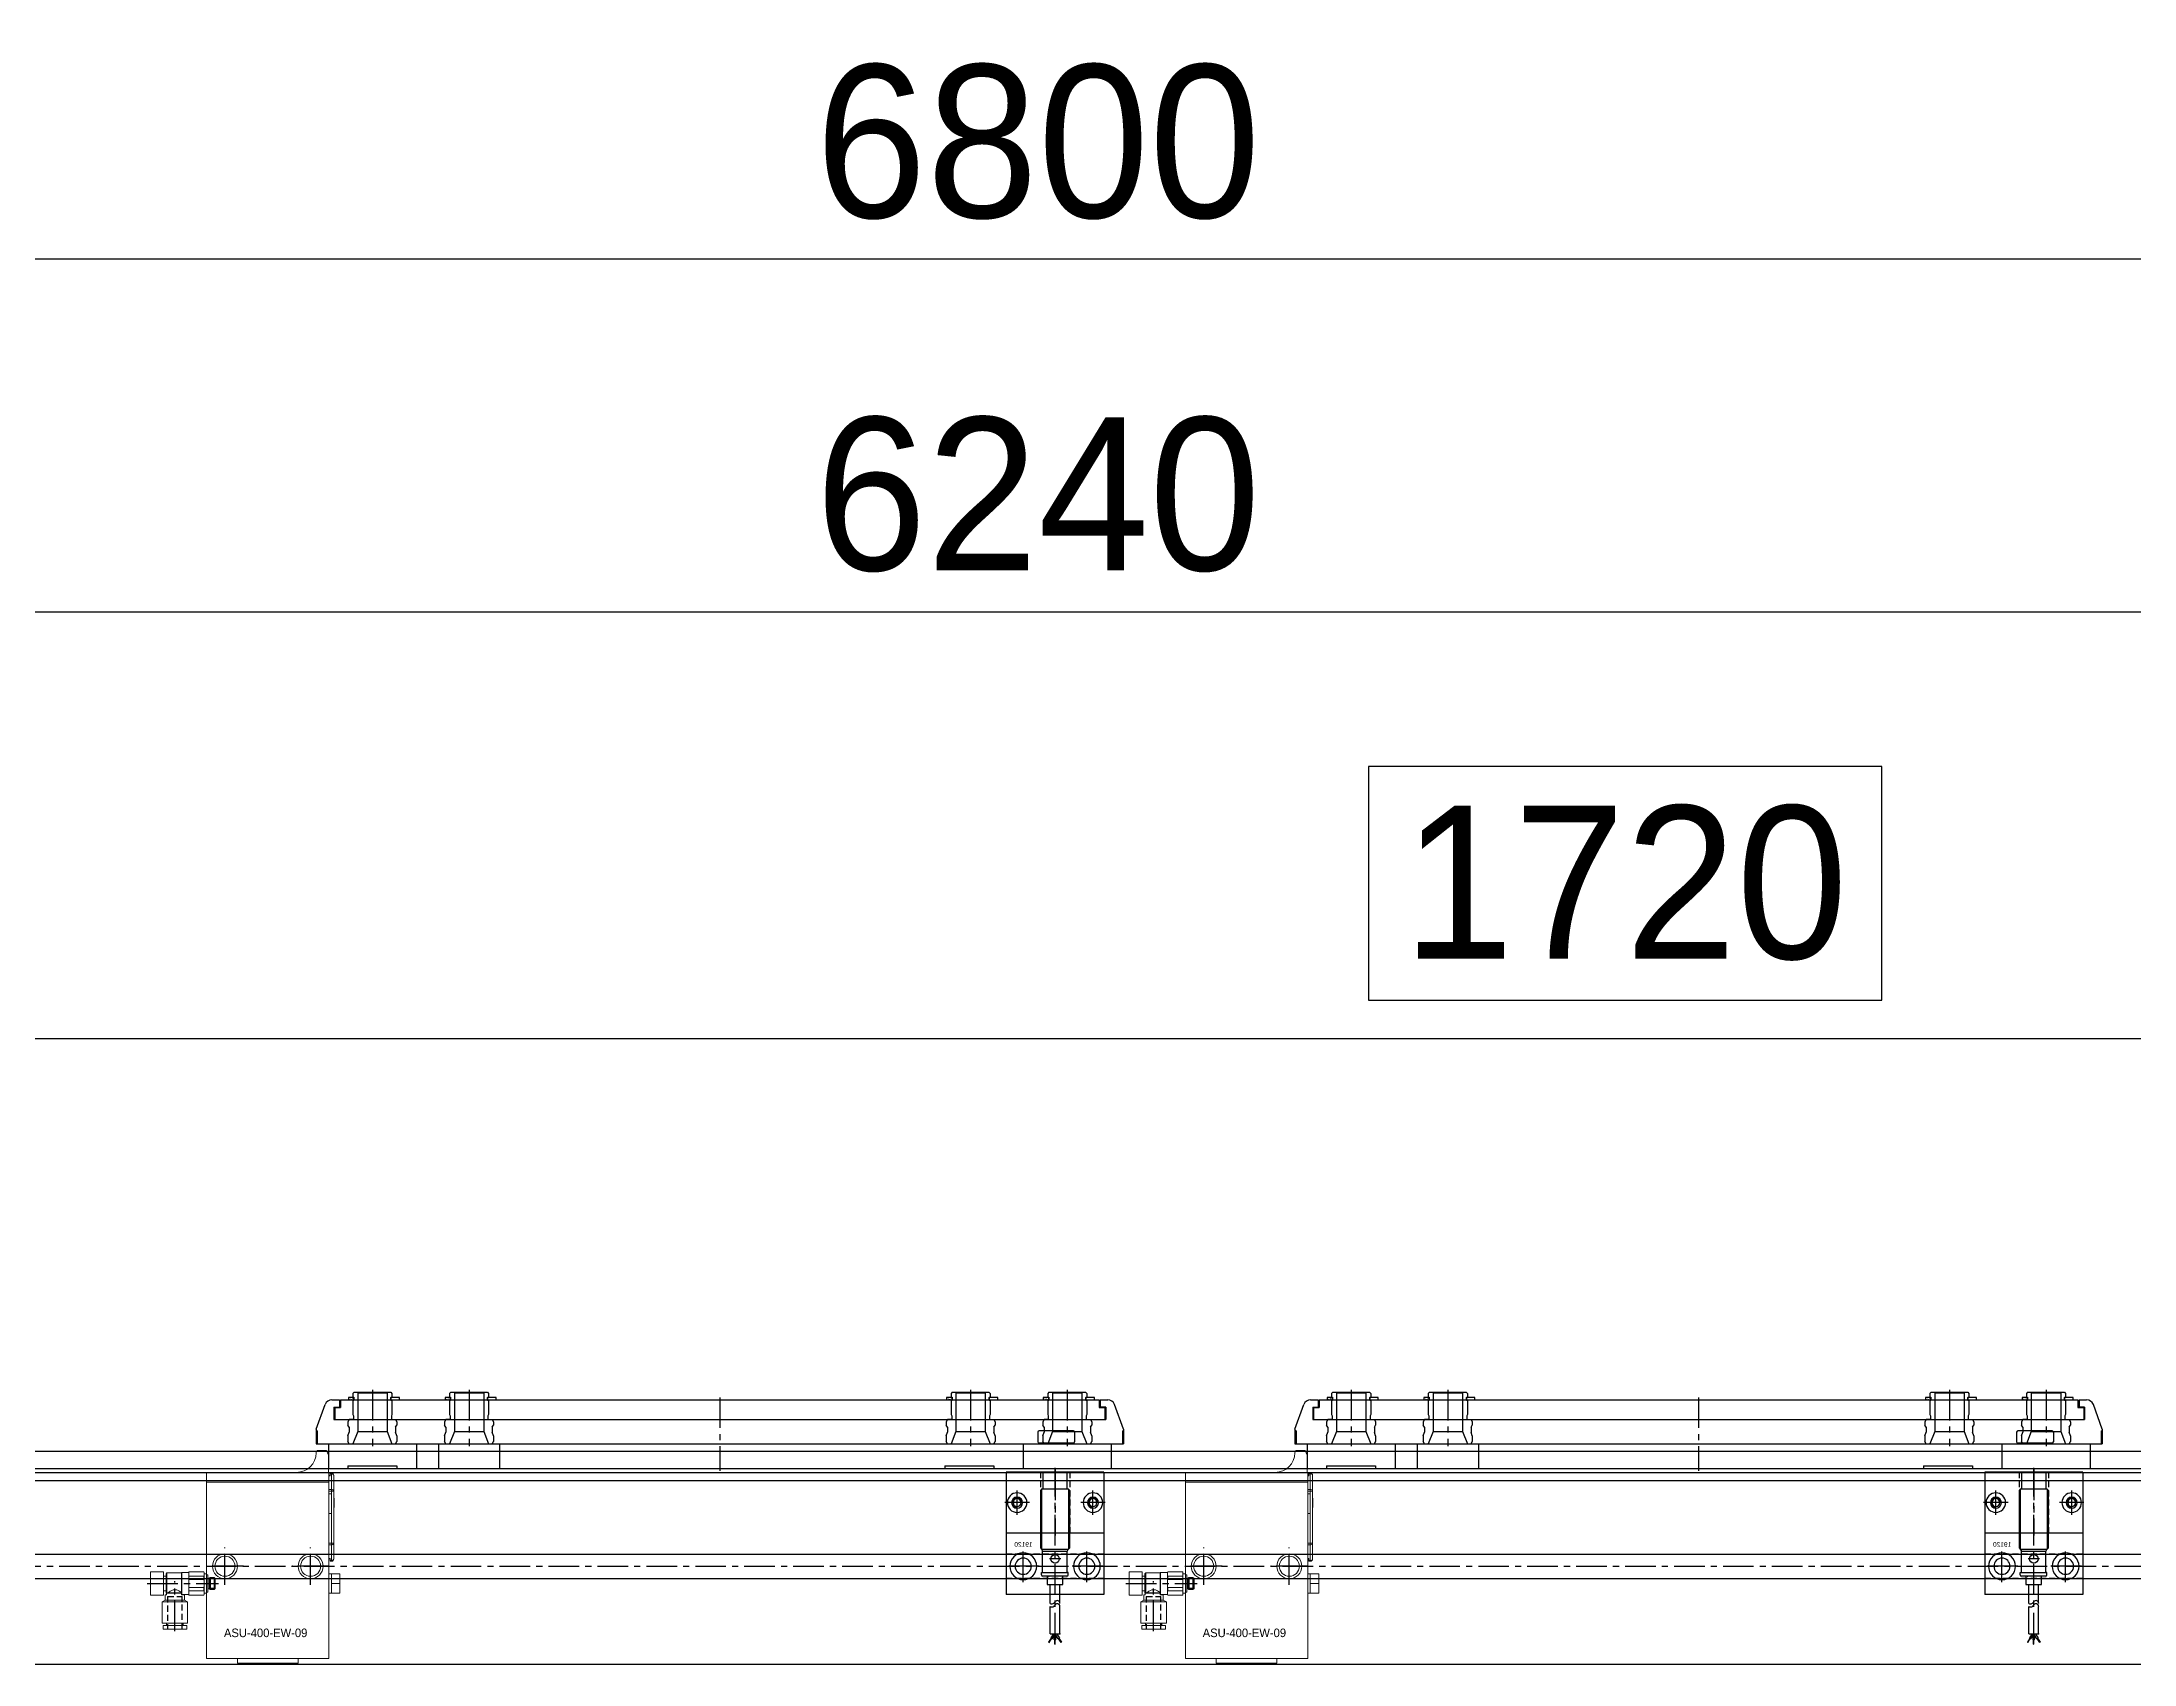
# Model space of a CAD drawing. Header units: inches. Extents: x 0 to 23821, y 0 to 11279.
# Drawn here: x 4430 to 5285, y 2670 to 3333 of the extents above; entities that cross this region are included whole.
import ezdxf
from ezdxf.enums import TextEntityAlignment as Align

# ---------------------------------------------------------------- set-up
doc = ezdxf.new("R2010")
doc.units = ezdxf.units.IN
doc.header["$LTSCALE"] = 10
doc.header["$MEASUREMENT"] = 0
doc.linetypes.add('CENTER', pattern=[2, 1.25, -0.25, 0.25, -0.25])
doc.linetypes.add('HIDDEN', pattern=[0.375, 0.25, -0.125])
doc.layers.get('Defpoints').update_dxf_attribs({"color": 8})
for name, color, linetype in [('11', 1, 'CENTER'), ('22', 2, 'HIDDEN'), ('44', 4, 'Continuous'), ('55', 5, 'Continuous'), ('99', 181, 'Continuous'), ('A', 8, 'Continuous'), ('B', 123, 'Continuous'), ('BOM-T', 4, 'Continuous'), ('G', 231, 'Continuous'), ('P', 142, 'Continuous'), ('T', 3, 'Continuous'), ('V', 1, 'Continuous')]:
    doc.layers.add(name, color=color, linetype=linetype)
doc.layers.add('88', color=35, linetype='Continuous', lineweight=5)
doc.styles.add('SCI', font='')
doc.styles.get("Standard").update_dxf_attribs({"font": 'arial.ttf'})
doc.styles.get('SCI').set_extended_font_data('Gulim')
doc.dimstyles.new('SCH', dxfattribs={"dimtxt": 2.5, "dimasz": 2, "dimexe": 1.25, "dimexo": 0.625, "dimtad": 1, "dimdec": 8, "dimtxsty": 'SCI', "dimcen": 2.5, "dimclrd": 4, "dimclre": 4, "dimclrt": 7, "dimadec": 8, "dimazin": 2, "dimtfac": 1, "dimtdec": 8, "dimtmove": 0, "dimatfit": 3, "dimfxl": 1, "dimarcsym": 0})
doc.dimstyles.new('ST', dxfattribs={"dimscale": 25, "dimtxt": 2.5, "dimasz": 2, "dimexe": 1.25, "dimexo": 0.625, "dimgap": -0.625, "dimtad": 1, "dimdec": 8, "dimtxsty": 'SCI', "dimcen": 1, "dimclrd": 256, "dimclre": 256, "dimclrt": 2, "dimadec": 8, "dimazin": 2, "dimtfac": 1, "dimtdec": 8, "dimtmove": 0, "dimatfit": 3, "dimfxl": 1, "dimarcsym": 0})

# ---------------------------------------------------------------- blocks, each defined once
blk = doc.blocks.new('A$C3796e1ea')
for p, q in [((280, -12), (6520, -12)), ((280, -87), (6520, -87))]:
    blk.add_line(p, q)
at = {"layer": '11'}
blk.add_line((280, -47), (6520, -47), dxfattribs=at)
at = {"layer": 'A'}
for p, q in [((280, -42), (6520, -42)), ((280, -52), (6520, -52))]:
    blk.add_line(p, q, dxfattribs=at)
at = {"layer": 'B'}
blk.add_line((280, -7), (6520, -7), dxfattribs=at)
at = {"layer": 'G'}
for p, q in [((280, 0), (6520, 0)), ((280, -8.7), (6520, -8.7))]:
    blk.add_line(p, q, dxfattribs=at)
blk = doc.blocks.new('A$C76d6ba3e')
for p, q in [((-5.5, 0), (-6, -0.5)), ((5.5, 0), (-5.5, 0)), ((5.5, 0), (-5.5, 0)), ((5.5, 0), (-5.5, 0)), ((5, 7), (-5, 7)), ((-5, 7), (-5, 0)), ((5, 0), (5, 7)), ((5.5, 0), (6, -0.5)), ((-6, -0.5), (-6, -24)), ((6, -24), (6, -0.5)), ((-6, -24), (-5.5, -24.5)), ((-5.52, -24.5), (-5.07, -25.28)), ((-5.5, -24.5), (5.5, -24.5)), ((-5.07, -34), (-5.07, -25.28)), ((-5.07, -34), (-5.07, -25.28)), ((-5.07, -25.28), (4.93, -25.28)), ((5.38, -24.5), (4.93, -25.28)), ((4.93, -34), (4.93, -25.28)), ((6, -24), (5.5, -24.5)), ((-5.52, -34), (4.93, -34)), ((-5.52, -35), (-5.52, -34)), ((2.34, -28.5), (-2.33, -28.5)), ((5.38, -34), (4.93, -34)), ((5.38, -35), (5.38, -34)), ((4.88, -35.5), (-5.02, -35.5)), ((-3.27, -35.5), (-3.27, -39)), ((-3.27, -39), (3.12, -39)), ((-2, -46.69), (-2, -39)), ((2, -46.69), (2, -39)), ((3.12, -39), (3.12, -35.5)), ((-2, -59.17), (-2, -47.98)), ((2, -59.17), (2, -47.98)), ((-2, -59.17), (2, -59.17)), ((-0.6, -59.17), (-1.76, -60.81)), ((-1.24, -61.14), (-0.31, -59.69)), ((-0.31, -61.52), (-0.31, -59.17)), ((0, -59.21), (-0.02, -59.17)), ((0, -59.21), (-0.02, -59.17)), ((0.31, -61.52), (0.31, -59.17)), ((1.24, -61.14), (0.31, -59.69)), ((0.6, -59.17), (1.76, -60.81)), ((-1.59, -60.92), (-2.63, -62.49)), ((-2.63, -62.49), (-2.47, -62.59)), ((-2.47, -62.59), (-1.42, -61.02)), ((-1.76, -60.81), (-1.24, -61.14)), ((0.31, -61.52), (-0.31, -61.52)), ((-0.1, -63.39), (-0.1, -61.52)), ((-0.1, -63.39), (0.09, -63.39)), ((0.09, -63.39), (0.09, -61.52)), ((1.76, -60.81), (1.24, -61.14)), ((2.47, -62.59), (1.42, -61.02)), ((1.59, -60.92), (2.63, -62.49)), ((2.63, -62.49), (2.47, -62.59))]:
    blk.add_line(p, q)
blk.add_circle((0, -28.5), 1.75)
for centre, radius, start, end in [((-5.02, -35), 0.5, 180, 270), ((4.88, -35), 0.5, 270, 0), ((-1.33, -45.45), 1.41, 241.67088, 340.04737), ((-1.33, -46.74), 1.41, 241.67088, 340.04737), ((0.85, -46.71), 1.16, 1.12277, 137.29634), ((0.85, -48), 1.16, 1.12277, 137.29634)]:
    blk.add_arc(centre, radius, start, end)
for p in [(-2.55, -35.5), (2, -59.17)]:
    blk.add_point(p)
at = {"layer": '11'}
blk.add_line((0, -63.05), (0, 8.72), dxfattribs=at)
at = {"layer": 'T'}
for p, q in [((-5.6, -0.1), (-5.6, -24.4)), ((5.6, -24.4), (5.6, -0.1))]:
    blk.add_line(p, q, dxfattribs=at)
blk = doc.blocks.new('A$Ccec72fd8')
at = {"linetype": 'Continuous'}
for p, q in [((-20, 0), (20, 0)), ((-20, 0), (-20, -50)), ((20, 0), (20, -50)), ((-20, -25), (20, -25)), ((-20, -50), (20, -50))]:
    blk.add_line(p, q, dxfattribs=at)
for centre, radius in [((-15.5, -12.5), 4), ((15.5, -12.5), 4), ((-15.5, -12.5), 2.25), ((-15.5, -12.5), 1.62), ((15.5, -12.5), 2.25), ((15.5, -12.5), 1.62)]:
    blk.add_circle(centre, radius)
for centre, radius in [((-13, -38.5), 5.5), ((13, -38.5), 5.5), ((-13, -38.5), 3.3), ((13, -38.5), 3.3)]:
    blk.add_circle(centre, radius, dxfattribs=at)
at = {"layer": '11'}
for p, q in [((0, 1), (0, -26)), ((-15.5, -17.5), (-15.5, -7.5)), ((15.5, -17.5), (15.5, -7.5)), ((-20.5, -12.5), (-10.5, -12.5)), ((10.5, -12.5), (20.5, -12.5)), ((-13, -45), (-13, -32)), ((13, -45), (13, -32)), ((-19.5, -38.5), (-6.5, -38.5)), ((6.5, -38.5), (19.5, -38.5))]:
    blk.add_line(p, q, dxfattribs=at)
at = {"layer": '22'}
for p, q in [((-5.98, 0), (-5.98, -25)), ((5.98, 0), (5.98, -25)), ((-20, -33.5), (20, -33.5)), ((-20, -43.5), (20, -43.5))]:
    blk.add_line(p, q, dxfattribs=at)
at = {"layer": 'T'}
for centre in [(-15.5, -12.5), (15.5, -12.5)]:
    blk.add_arc(centre, 2, 270, 180, dxfattribs=at)
blk = doc.blocks.new('A$Ccf5ea308')
blk.add_blockref('A$Ccec72fd8', (-20, 50))
at = {"layer": '55', "xscale": -1}
blk.add_blockref('A$C76d6ba3e', (-20, 43), dxfattribs=at)
at = {"layer": 'BOM-T', "color": 4}
blk.add_text('19120', height=1.92, dxfattribs=at).set_placement((-10.81, 19.44))
blk = doc.blocks.new('A$C914eb72d')
for p, q in [((-165, -4), (-161.35, 6.03)), ((-158.53, 8), (-155.5, 8)), ((-157.7, 5), (-157.7, 0)), ((-157.7, 5), (-155.5, 5)), ((-157.7, 0), (157.7, 0)), ((-155.5, 8), (-155.5, 5)), ((155.5, 8), (158.53, 8)), ((155.5, 8), (155.5, 5)), ((157.7, 5), (155.5, 5)), ((157.7, 5), (157.7, 0)), ((165, -4), (161.35, 6.03)), ((-165, -4), (-165, -10)), ((165, -4), (165, -10)), ((-165, -10), (165, -10)), ((-160, -10), (-160, -20)), ((-115, -10), (-115, -20)), ((-90, -10), (-90, -20)), ((160, -10), (160, -20)), ((-160, -20), (-115, -20)), ((-90, -20), (160, -20))]:
    blk.add_line(p, q)
for centre, start, end in [((-158.53, 5), 90, 160), ((158.53, 5), 20, 90)]:
    blk.add_arc(centre, 3, start, end)
at = {"layer": '11'}
blk.add_line((0, 9), (0, -21), dxfattribs=at)
at = {"layer": '55'}
for p, q in [((-164.5, -4.7), (-165, -4.7)), ((-164.5, -4.7), (-164.5, -9.7)), ((130, -5.2), (130, -9.2)), ((144.5, -4.7), (130.5, -4.7)), ((145, -5.2), (145, -9.2)), ((164.5, -4.7), (164.5, -9.7)), ((164.5, -4.7), (165, -4.7)), ((-164.5, -9.7), (-165, -9.7)), ((144.5, -9.7), (130.5, -9.7)), ((164.5, -9.7), (165, -9.7)), ((-152, -19), (-132, -19)), ((-152, -19), (-152, -20)), ((-132, -19), (-132, -20)), ((92, -19), (112, -19)), ((92, -19), (92, -20)), ((112, -19), (112, -20))]:
    blk.add_line(p, q, dxfattribs=at)
for centre, start, end in [((130.5, -5.2), 90, 180), ((144.5, -5.2), 0, 90), ((130.5, -9.2), 180, 270), ((144.5, -9.2), 270, 0)]:
    blk.add_arc(centre, 0.5, start, end, dxfattribs=at)
at = {"layer": 'G'}
for p, q in [((-124, -10), (-124, -20)), ((124, -10), (124, -20))]:
    blk.add_line(p, q, dxfattribs=at)
blk = doc.blocks.new('A$Ca26492e0')
for p, q in [((-157.4, 4.8), (-157.4, 0)), ((-157.4, 4.8), (-155, 4.8)), ((-157.4, 0), (157.4, 0)), ((-155, 8), (155, 8)), ((-155, 8), (-155, 4.8)), ((155, 8), (155, 4.8)), ((155, 4.8), (157.4, 4.8)), ((157.4, 4.8), (157.4, 0))]:
    blk.add_line(p, q)
blk = doc.blocks.new('A$C2e60e66a')
for p, q in [((-7.5, 11.1), (-8, 10.6)), ((-8, 10.6), (-8, 9.1)), ((-8, 9.1), (-7.6, 9.1)), ((-7.6, 9.1), (-7.6, 7.8)), ((-7.5, 11.1), (7.5, 11.1)), ((-6.2, 11.1), (-6, 10.9)), ((-6, 10.9), (6, 10.9)), ((-6, 10.9), (-6, -5)), ((6.2, 11.1), (6, 10.9)), ((6, 10.9), (6, -5)), ((7.5, 11.1), (8, 10.6)), ((7.6, 9.1), (7.6, 7.8)), ((7.6, 9.1), (8, 9.1)), ((8, 10.6), (8, 9.1)), ((-9.5, 0), (-10, -1)), ((-7.75, 0), (-9.5, 0)), ((-8, 7.8), (-7.6, 7.8)), ((-8, 7.8), (-8, 2)), ((-8, 2), (-7.75, 1.5)), ((-7.75, 1.5), (-7.75, 0)), ((7.6, 7.8), (8, 7.8)), ((8, 2), (7.75, 1.5)), ((7.75, 1.5), (7.75, 0)), ((7.75, 0), (9.5, 0)), ((8, 7.8), (8, 2)), ((9.5, 0), (10, -1)), ((-10, -1), (-10, -2.33)), ((-9.5, -3.2), (-10, -2.33)), ((-10, -6.7), (-9.5, -5.2)), ((-10, -6.7), (-10, -9)), ((-9.5, -3.2), (-9.5, -5.2)), ((-6, -5), (-8, -10)), ((-6, -5), (6, -5)), ((6, -5), (8, -10)), ((9.5, -3.2), (10, -2.33)), ((9.5, -3.2), (9.5, -5.2)), ((10, -6.7), (9.5, -5.2)), ((10, -1), (10, -2.33)), ((10, -6.7), (10, -9)), ((-9.5, -10), (-10, -9)), ((-9.5, -10), (9.5, -10)), ((9.5, -10), (10, -9))]:
    blk.add_line(p, q)
at = {"layer": '11'}
blk.add_line((0, 12.1), (0, -11), dxfattribs=at)
at = {"layer": 'A'}
blk.add_line((-0.5, 0), (0.5, 0), dxfattribs=at)
blk = doc.blocks.new('A$Cb5e51b09')
for p, q in [((0, 0), (-2.2, 0)), ((-2.2, 0), (-2.2, -1)), ((0, -1), (0, 0)), ((18.72, 0), (15.2, 0)), ((15.2, -1), (15.2, 0)), ((18.72, -1), (18.72, 0)), ((-2.2, -1), (0, -1)), ((15.2, -1), (18.72, -1))]:
    blk.add_line(p, q)
at = {"layer": 'BOM-T', "color": 4}
blk.add_text('S16', height=0.6, dxfattribs=at).set_placement((-1.8, -0.46), align=Align.MIDDLE_LEFT)
blk = doc.blocks.new('A$C42b4b2c5')
at = {"rotation": 90}
for name in ['A$C914eb72d', 'A$Ca26492e0']:
    blk.add_blockref(name, (9, 0), dxfattribs=at)
at = {"layer": '44', "rotation": 90}
for p in [(0, 134.4), (0, 94.9), (0, -110.1), (0, -149.6)]:
    blk.add_blockref('A$Cb5e51b09', p, dxfattribs=at)
at = {"layer": '99', "rotation": 90}
for p in [(9, 142), (9, 102.5), (9, -102.5), (9, -142)]:
    blk.add_blockref('A$C2e60e66a', p, dxfattribs=at)
blk = doc.blocks.new('A$C94fb36be')
for p, q in [((6.52, 47.35), (3.25, 47.35)), ((6.52, 47.35), (7.25, 45.35)), ((7.25, 45.35), (7.25, 38.35)), ((7.5, 38.35), (-42.5, 38.35)), ((-42.5, 38.35), (-42.5, 34.35)), ((-42.5, 34.35), (7.5, 34.35)), ((-42.5, -37.65), (-42.5, 34.35)), ((7.5, 34.35), (7.5, 38.35)), ((7.5, 37.09), (8, 37.09)), ((7.5, 36.95), (8, 36.95)), ((7.5, 34.35), (7.5, -37.65)), ((8.5, 38.05), (8, 38.05)), ((8, 38.05), (8, 37.76)), ((8, 37.76), (8.5, 37.76)), ((8, 36.95), (8, 37.76)), ((8.5, 37.76), (8.5, 38.05)), ((8.5, 37.76), (8.5, 31.34)), ((9.5, 30.64), (9.5, 37.05)), ((8.5, 31.34), (7.5, 31.34)), ((7.5, 30.64), (8.5, 30.64)), ((8.5, 29.55), (7.5, 29.55)), ((8.5, 30.64), (8.5, 31.34)), ((8.5, 30.64), (8.5, 29.55)), ((8.5, 30.64), (9.5, 30.64)), ((8.5, 21.55), (8.5, 29.55)), ((9.5, 9.46), (9.5, 30.64)), ((9.5, 27.76), (9.6, 27.76)), ((9.6, 27.36), (9.5, 27.36)), ((9.5, 26.23), (9.6, 26.23)), ((9.6, 26.23), (9.5, 26.23)), ((9.6, 26.23), (9.5, 26.23)), ((9.6, 26.16), (9.5, 26.16)), ((9.6, 25.99), (9.5, 25.99)), ((9.6, 25.82), (9.5, 25.82)), ((9.6, 25.75), (9.5, 25.75)), ((9.6, 25.75), (9.5, 25.75)), ((9.6, 25.74), (9.5, 25.74)), ((9.6, 25.72), (9.5, 25.72)), ((9.6, 25.69), (9.5, 25.69)), ((9.6, 27.36), (9.6, 27.76)), ((9.6, 26.23), (9.6, 27.36)), ((9.6, 26.16), (9.6, 26.23)), ((9.6, 26.23), (9.6, 26.23)), ((9.6, 26.23), (9.6, 26.23)), ((9.6, 25.99), (9.6, 26.16)), ((9.6, 25.82), (9.6, 25.99)), ((9.6, 25.75), (9.6, 25.82)), ((9.6, 25.75), (9.6, 25.75)), ((9.6, 25.74), (9.6, 25.75)), ((9.6, 25.72), (9.6, 25.74)), ((9.6, 25.69), (9.6, 25.72)), ((9.6, 25.54), (9.6, 25.69)), ((8.5, 21.55), (7.5, 21.55)), ((8.5, 21.55), (8.5, 9.46)), ((9.6, 25.54), (9.5, 25.54)), ((9.6, 25.34), (9.5, 25.34)), ((9.6, 25.14), (9.5, 25.14)), ((9.6, 24.94), (9.5, 24.94)), ((9.6, 24.75), (9.5, 24.75)), ((9.6, 24.59), (9.5, 24.59)), ((9.6, 24.57), (9.5, 24.57)), ((9.6, 24.55), (9.5, 24.55)), ((9.6, 24.53), (9.5, 24.53)), ((9.6, 24.53), (9.5, 24.53)), ((9.6, 24.46), (9.5, 24.46)), ((9.6, 24.29), (9.5, 24.29)), ((9.6, 24.12), (9.5, 24.12)), ((9.6, 24.05), (9.5, 24.05)), ((9.6, 24.05), (9.5, 24.05)), ((9.6, 24.05), (9.5, 24.05)), ((9.6, 25.34), (9.6, 25.54)), ((9.6, 25.14), (9.6, 25.34)), ((9.6, 24.94), (9.6, 25.14)), ((9.6, 24.75), (9.6, 24.94)), ((9.6, 24.59), (9.6, 24.75)), ((9.6, 24.57), (9.6, 24.59)), ((9.6, 24.55), (9.6, 24.57)), ((9.6, 24.53), (9.6, 24.55)), ((9.6, 24.46), (9.6, 24.53)), ((9.6, 24.53), (9.6, 24.53)), ((9.6, 24.29), (9.6, 24.46)), ((9.6, 24.12), (9.6, 24.29)), ((9.6, 24.05), (9.6, 24.12)), ((9.6, 24.05), (9.6, 24.05)), ((9.6, 24.05), (9.6, 24.05)), ((8.5, 9.46), (7.5, 9.46)), ((7.5, 8.76), (8.5, 8.76)), ((8.5, 9.46), (9.5, 9.46)), ((8.5, 8.76), (8.5, 9.46)), ((8.5, 8.76), (8.5, 2.34)), ((9.5, 3.05), (9.5, 9.46)), ((8, 3.15), (7.5, 3.15)), ((8, 3.01), (7.5, 3.01)), ((8, 2.34), (8, 3.15)), ((8.5, 2.34), (8, 2.34)), ((8, 2.34), (8, 2.05)), ((8, 2.05), (8.5, 2.05)), ((8.5, 2.05), (8.5, 2.34)), ((-65.45, -2.35), (-65.45, -11.75)), ((-60.1, -2.35), (-65.45, -2.35)), ((-60.1, -2.35), (-60.1, -11.75)), ((-59, -4.1), (-60.1, -4.1)), ((-58.71, -2.65), (-59, -3.15)), ((-59, -3.15), (-59, -10.95)), ((-52.8, -2.65), (-58.71, -2.65)), ((-58.71, -2.65), (-58.71, -10.98)), ((-52.6, -2.55), (-52.8, -2.75)), ((-52.8, -2.65), (-52.8, -10.71)), ((-52.6, -2.55), (-52.6, -11.55)), ((-49.8, -2.55), (-52.6, -2.55)), ((-49.72, -2.25), (-49.8, -2.55)), ((-49.8, -2.55), (-49.8, -11.55)), ((-49.75, -2.5), (-49.72, -2.32)), ((-49.75, -3.81), (-49.75, -2.5)), ((-49.72, -3.99), (-49.75, -3.81)), ((-49.75, -5.74), (-49.72, -5.38)), ((-49.75, -8.36), (-49.75, -5.74)), ((-49.72, -8.72), (-49.75, -8.36)), ((-43.58, -2.25), (-49.72, -2.25)), ((-49.72, -2.32), (-49.72, -2.25)), ((-49.72, -2.32), (-43.58, -2.32)), ((-49.72, -3.99), (-43.58, -3.99)), ((-49.72, -5.38), (-49.72, -3.99)), ((-49.72, -5.38), (-43.58, -5.38)), ((-43.5, -2.55), (-43.58, -2.25)), ((-43.58, -2.25), (-43.58, -2.32)), ((-43.58, -2.32), (-43.52, -2.73)), ((-43.52, -3.57), (-43.58, -3.99)), ((-43.58, -3.99), (-43.58, -5.38)), ((-43.58, -5.38), (-43.52, -6.21)), ((-43.52, -7.89), (-43.58, -8.72)), ((-43.52, -2.73), (-43.5, -3.15)), ((-43.5, -3.15), (-43.52, -3.57)), ((-43.52, -6.21), (-43.5, -7.05)), ((-43.5, -7.05), (-43.52, -7.89)), ((-43.5, -2.55), (-43.5, -11.55)), ((-42.5, -3.05), (-43.5, -3.05)), ((-42.5, -3.05), (-42.5, -11.05)), ((-41.95, -3.55), (-42.5, -3.55)), ((-41.95, -3.55), (-41.95, -10.55)), ((-41.5, -4.85), (-41.95, -4.85)), ((-41.01, -4.55), (-41.5, -5.04)), ((-41.5, -4.85), (-41.5, -9.25)), ((-39.44, -4.55), (-41.01, -4.55)), ((-38.95, -5.04), (-39.44, -4.55)), ((-38.95, -5.04), (-38.95, -9.06)), ((7.5, -3.15), (8.5, -3.15)), ((12, -3.05), (8.5, -3.05)), ((8.5, -7.05), (8.5, -3.05)), ((12, -7.05), (8.5, -7.05)), ((8.5, -11.05), (8.5, -7.05)), ((12, -7.05), (12, -3.05)), ((12, -11.05), (12, -7.05)), ((-65.45, -11.75), (-60.1, -11.75)), ((-59.4, -13.83), (-60.65, -14.55)), ((-60.65, -14.55), (-50.25, -14.55)), ((-60.65, -14.55), (-60.65, -23.25)), ((-60.1, -10), (-59, -10)), ((-59.4, -11.65), (-59.4, -13.83)), ((-59.4, -11.65), (-58.95, -11.65)), ((-59.4, -13.83), (-51.5, -13.83)), ((-59, -10.95), (-58.95, -11.04)), ((-58.95, -11.65), (-58.95, -10.89)), ((-58.95, -10.89), (-58.85, -10.92)), ((-58.95, -11.05), (-52.75, -11.05)), ((-58.85, -10.92), (-58.71, -10.98)), ((-58.71, -10.98), (-58.29, -10.85)), ((-58.29, -10.85), (-58, -10.64)), ((-58.29, -10.85), (-52.75, -10.85)), ((-58, -10.64), (-57.7, -10.43)), ((-57.7, -10.43), (-57.37, -10.22)), ((-57.37, -10.22), (-57.01, -10.02)), ((-57.01, -10.02), (-56.75, -9.89)), ((-56.75, -9.89), (-56.47, -9.78)), ((-56.47, -9.78), (-56.18, -9.68)), ((-56.18, -9.68), (-55.82, -9.61)), ((-55.82, -9.61), (-55.45, -9.58)), ((-55.45, -9.58), (-55.08, -9.61)), ((-55.08, -9.61), (-54.72, -9.68)), ((-54.72, -9.68), (-54.4, -9.79)), ((-54.4, -9.79), (-54.1, -9.92)), ((-54.1, -9.92), (-53.81, -10.07)), ((-53.81, -10.07), (-53.44, -10.28)), ((-53.44, -10.28), (-53.1, -10.5)), ((-53.1, -10.5), (-52.8, -10.71)), ((-52.8, -10.59), (-52.75, -10.69)), ((-52.75, -10.69), (-52.75, -11.65)), ((-52.75, -11.4), (-52.6, -11.55)), ((-52.75, -11.65), (-51.5, -11.65)), ((-52.6, -11.55), (-49.8, -11.55)), ((-51.5, -13.83), (-51.5, -11.65)), ((-50.25, -14.55), (-51.5, -13.83)), ((-50.25, -23.25), (-50.25, -14.55)), ((-49.8, -11.55), (-49.72, -11.85)), ((-49.75, -10.29), (-49.72, -10.11)), ((-49.75, -11.6), (-49.75, -10.29)), ((-49.72, -11.78), (-49.75, -11.6)), ((-49.72, -8.72), (-43.58, -8.72)), ((-49.72, -10.11), (-49.72, -8.72)), ((-49.72, -10.11), (-43.58, -10.11)), ((-49.72, -11.78), (-43.58, -11.78)), ((-49.72, -11.85), (-49.72, -11.78)), ((-49.72, -11.85), (-43.58, -11.85)), ((-43.58, -8.72), (-43.58, -10.11)), ((-43.58, -10.11), (-43.52, -10.53)), ((-43.52, -11.36), (-43.58, -11.78)), ((-43.58, -11.85), (-43.5, -11.55)), ((-43.58, -11.78), (-43.58, -11.85)), ((-43.52, -10.53), (-43.5, -10.95)), ((-43.5, -10.95), (-43.52, -11.36)), ((-43.5, -11.05), (-42.5, -11.05)), ((-42.5, -10.55), (-41.95, -10.55)), ((-41.95, -9.25), (-41.5, -9.25)), ((-41.5, -9.06), (-41.01, -9.55)), ((-41.01, -9.55), (-39.44, -9.55)), ((-39.44, -9.55), (-38.95, -9.06)), ((8.5, -10.95), (7.5, -10.95)), ((12, -11.05), (8.5, -11.05)), ((-60.65, -23.25), (-50.25, -23.25)), ((-60.3, -24.15), (-50.6, -24.15)), ((-60.3, -24.15), (-60.3, -25.65)), ((-60.3, -25.65), (-50.6, -25.65)), ((-58.85, -23.25), (-58.85, -24.15)), ((-52.06, -24.15), (-52.06, -23.25)), ((-50.6, -25.65), (-50.6, -24.15)), ((7.5, -37.65), (-42.5, -37.65)), ((-29.9, -39.65), (-29.9, -37.65)), ((-29.9, -39.65), (-5.1, -39.65)), ((-5.1, -37.65), (-5.1, -39.65))]:
    blk.add_line(p, q)
for centre, radius in [((-35, 0), 5.1), ((-35, 0), 4.1), ((0, 0), 5.1), ((0, 0), 4.1)]:
    blk.add_circle(centre, radius)
for centre, radius, start, end in [((-5.75, 46.35), 8, 270, 0), ((3.25, 46.35), 1, 90, 180), ((8.5, 37.05), 1, 0, 90), ((8.62, 36.87), 0.893, 11.42204, 98.04877), ((8.62, 30.46), 0.893, 11.42159, 98.04978), ((8.62, 9.64), 0.893, 261.95037, 348.57825), ((8.62, 3.23), 0.893, 261.95022, 348.57841), ((8.5, 3.05), 1, 270, 0)]:
    blk.add_arc(centre, radius, start, end)
at = {"layer": '11'}
for p, q in [((-27.4, 0), (-42.6, 0)), ((-35, -7.6), (-35, 7.6)), ((7.6, 0), (-7.6, 0)), ((0, -7.6), (0, 7.6)), ((-66.78, -7.05), (-37.63, -7.05)), ((-55.45, -26.58), (-55.45, -6.12))]:
    blk.add_line(p, q, dxfattribs=at)
at = {"layer": '22'}
for p, q in [((-58.45, -12.35), (-52.45, -12.35)), ((-58.45, -12.35), (-58.45, -25.65)), ((-52.45, -25.65), (-52.45, -12.35))]:
    blk.add_line(p, q, dxfattribs=at)
at = {"layer": 'T'}
for p, q in [((-38.95, -5.04), (-41.5, -5.04)), ((-41.01, -4.55), (-41.01, -9.55)), ((-39.44, -4.55), (-39.44, -9.55)), ((-38.95, -9.06), (-41.5, -9.06))]:
    blk.add_line(p, q, dxfattribs=at)
at = {"layer": 'BOM-T', "insert": (-1.32, -25.46), "char_height": 3.5, "attachment_point": 3, "style": 'SCI'}
blk.add_mtext('ASU-400-EW-09', dxfattribs=at)
blk = doc.blocks.new('A$Ce7fba343')
at = {"layer": '88'}
blk.add_blockref('A$C94fb36be', (-167.25, -39), dxfattribs=at)
at = {"layer": 'P', "rotation": 270}
blk.add_blockref('A$C42b4b2c5', (0, 30), dxfattribs=at)
at = {"layer": 'V', "xscale": -1}
blk.add_blockref('A$Ccf5ea308', (117, -50.5), dxfattribs=at)
blk = doc.blocks.new('*D343')
at = {"color": 1, "lineweight": -2, "true_color": 0xff0001, "transparency": 16777216}
for p, q in [((5182.07, 3036.49), (4972.22, 3036.49)), ((4972.22, 3036.49), (4972.22, 2941)), ((5182.07, 2941), (5182.07, 3036.49)), ((4217.14, 2772.35), (4217.14, 2956.62)), ((5937.14, 2772.35), (5937.14, 2956.62)), ((4972.22, 2941), (5182.07, 2941)), ((4267.14, 2925.37), (5887.14, 2925.37))]:
    blk.add_line(p, q, dxfattribs=at)
at = {"color": 1, "true_color": 0xff0001, "transparency": 16777216}
for points in [[(4267.14, 2933.7), (4267.14, 2917.04), (4217.14, 2925.37)], [(5887.14, 2933.7), (5887.14, 2917.04), (5937.14, 2925.37)]]:
    blk.add_solid(points, dxfattribs=at)
at = {"layer": 'Defpoints', "color": 0, "transparency": 16777216}
for p in [(5937.14, 2925.37), (4217.14, 2756.72, -227228.55), (5937.14, 2756.72)]:
    blk.add_point(p, dxfattribs=at)
at = {"color": 2, "transparency": 16777216, "insert": (5077.14, 2988.74), "char_height": 62.5, "attachment_point": 5, "style": 'SCI'}
blk.add_mtext('1720', dxfattribs=at)
blk = doc.blocks.new('*D346')
at = {"color": 4, "lineweight": -2, "transparency": 16777216}
for p, q in [((1717.14, 2772.35), (1717.14, 3130.99)), ((7957.14, 2772.35), (7957.14, 3130.99)), ((1767.14, 3099.74), (7907.14, 3099.74))]:
    blk.add_line(p, q, dxfattribs=at)
at = {"color": 4, "transparency": 16777216}
for points in [[(1767.14, 3108.07), (1767.14, 3091.41), (1717.14, 3099.74)], [(7907.14, 3108.07), (7907.14, 3091.41), (7957.14, 3099.74)]]:
    blk.add_solid(points, dxfattribs=at)
at = {"layer": 'Defpoints', "color": 0, "transparency": 16777216}
for p in [(7957.14, 3099.74), (1717.14, 2756.72, -227228.55), (7957.14, 2756.72, -227228.55)]:
    blk.add_point(p, dxfattribs=at)
at = {"color": 7, "transparency": 16777216, "insert": (4837.14, 3147.45), "char_height": 62.5, "attachment_point": 5, "style": 'SCI'}
blk.add_mtext('6240', dxfattribs=at)
blk = doc.blocks.new('*D348')
at = {"color": 4, "lineweight": -2, "transparency": 16777216}
for p, q in [((1437.14, 2772.35), (1437.14, 3275.13)), ((8237.14, 2772.35), (8237.14, 3275.13)), ((1487.14, 3243.88), (8187.14, 3243.88))]:
    blk.add_line(p, q, dxfattribs=at)
at = {"color": 4, "transparency": 16777216}
for points in [[(1487.14, 3252.21), (1487.14, 3235.54), (1437.14, 3243.88)], [(8187.14, 3252.21), (8187.14, 3235.54), (8237.14, 3243.88)]]:
    blk.add_solid(points, dxfattribs=at)
at = {"layer": 'Defpoints', "color": 0, "transparency": 16777216}
for p in [(8237.14, 3243.88), (1437.14, 2756.72, -227228.55), (8237.14, 2756.72, -227228.55)]:
    blk.add_point(p, dxfattribs=at)
at = {"color": 7, "transparency": 16777216, "insert": (4837.14, 3291.54), "char_height": 62.5, "attachment_point": 5, "style": 'SCI'}
blk.add_mtext('6800', dxfattribs=at)

msp = doc.modelspace()

# ---------------------------------------------------------------- block references
for name, p in [('A$C3796e1ea', (1437.14339049, 2756.72111145, -227228.55083111)), ('A$Ce7fba343', (4707.14339049, 2748.72111145, -227228.55083111)), ('A$Ce7fba343', (5107.14339049, 2748.72111145, -227228.55083111))]:
    msp.add_blockref(name, p)

# ---------------------------------------------------------------- dimensions: what is measured, and where the dimension line sits
for base, p1, p2, picture, middle in [((8237.1433904861, 3243.8761104752), (1437.1433904861, 2756.7211114483, -227228.5508311124), (8237.1433904861, 2756.7211114483, -227228.5508311125), '*D348', (4837.1433904861, 3291.5417229918)), ((7957.1433904861, 3099.7385011423), (1717.1433904861, 2756.7211114483, -227228.5508311124), (7957.1433904861, 2756.7211114483, -227228.5508311125), '*D346', (4837.1433904861, 3147.4457248441))]:
    dim = msp.add_linear_dim(base=base, p1=p1, p2=p2, dimstyle='SCH', override={"dimscale": 25})
    dim.commit()
    dim.dimension.update_dxf_attribs({"geometry": picture, "text_midpoint": middle})
dim = msp.add_linear_dim(base=(5937.1433904861, 2925.3709286958), p1=(4217.1433904861, 2756.7211114483, -227228.5508311124), p2=(5937.1433904861, 2756.7211114483), dimstyle='ST')
dim.commit()
dim.dimension.update_dxf_attribs({"geometry": '*D343', "text_midpoint": (5077.1433904861, 2988.7447635826)})

doc.saveas('drawing.dxf')
